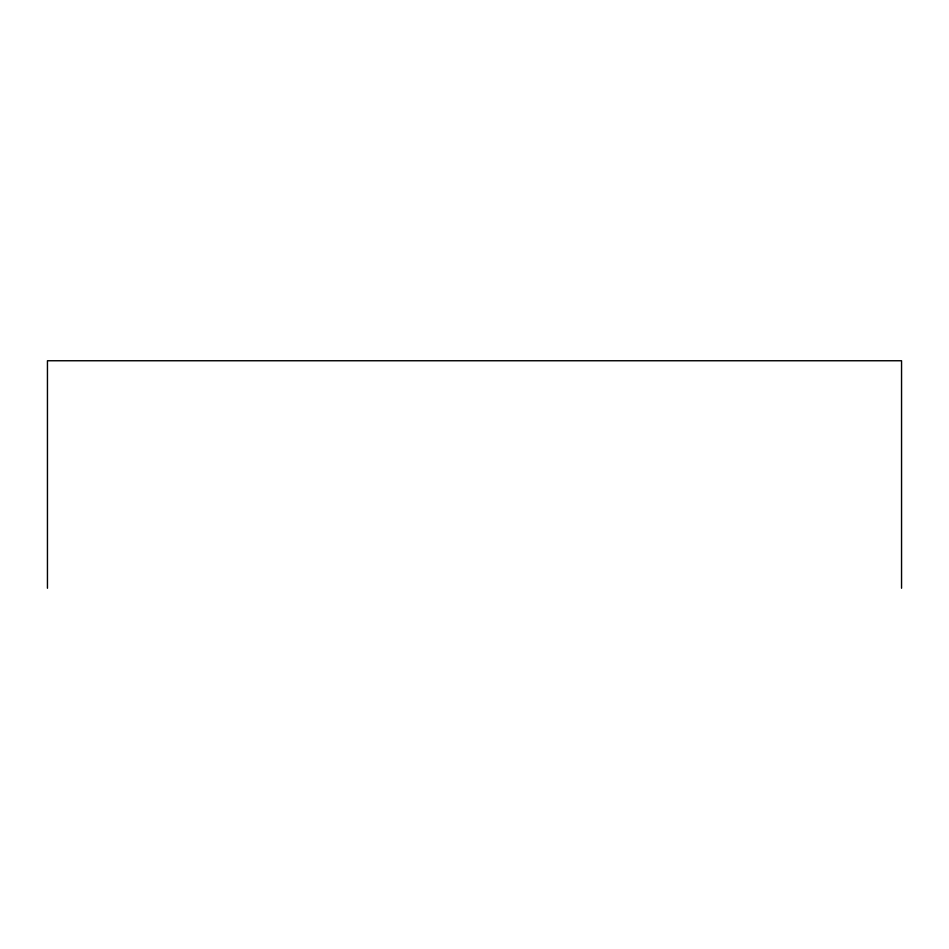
<?xml version="1.0" encoding="UTF-8"?>
<svg xmlns="http://www.w3.org/2000/svg" width="949" height="949" viewBox="0 0 949 949"><rect width="100%" height="100%" fill="white"/><g stroke="black" fill="none" stroke-linecap="round" stroke-linejoin="round"><path stroke-width="1.42" d="M901.55 588.25L901.55 360.75L47.45 360.75L47.45 588.25"/></g></svg>
